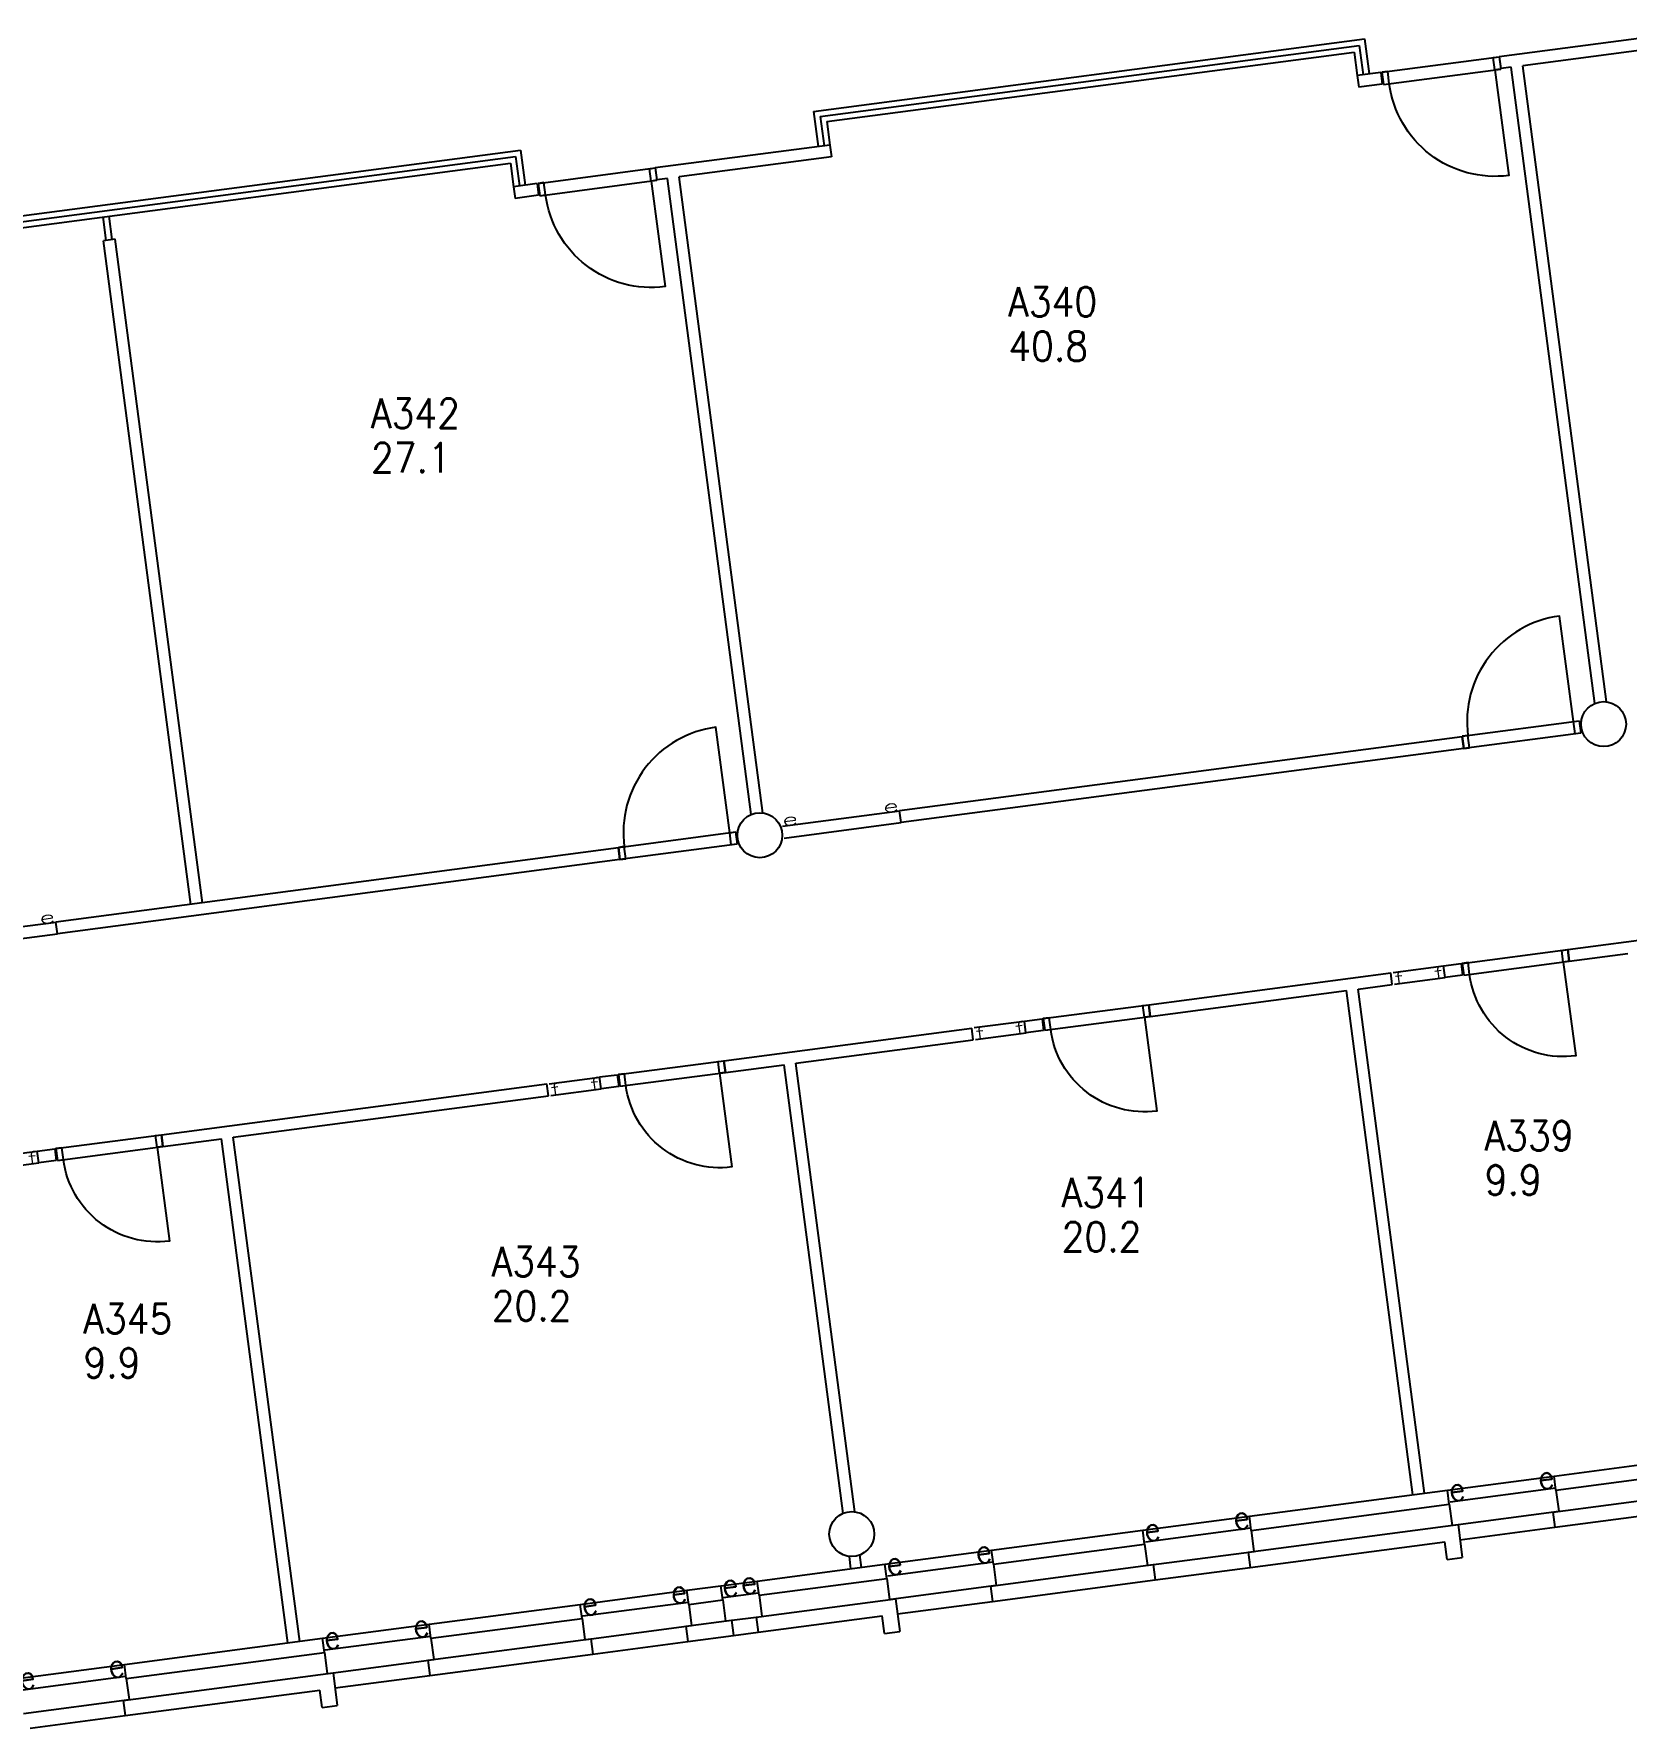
# Model space of a CAD drawing. Extents: x 9164 to 122974, y 9874 to 72490.
# Drawn here: x 27545 to 41016, y 14537 to 28864 of the extents above; entities that cross this region are included whole.
import ezdxf
from ezdxf.enums import TextEntityAlignment as Align

# ---------------------------------------------------------------- set-up
doc = ezdxf.new("R2010")
doc.units = 0
doc.header["$LTSCALE"] = 100
doc.header["$MEASUREMENT"] = 0
for name, color, linetype in [('ART1100T0', 7, 'CONTINUOUS'), ('ART1100T3', 7, 'CONTINUOUS'), ('ART1100TB', 7, 'CONTINUOUS'), ('M06001', 7, 'CONTINUOUS'), ('M06041', 8, 'CONTINUOUS'), ('M06051', 3, 'CONTINUOUS')]:
    doc.layers.add(name, color=color, linetype=linetype)
doc.styles.get("Standard").update_dxf_attribs({"font": 'simplex.shx'})

# ---------------------------------------------------------------- blocks, each defined once
blk = doc.blocks.new('AIOA_IKK-C')
at = {"layer": 'M06041', "linetype": 'ByBlock'}
for p, q in [((0, 0), (1000, 0)), ((0, -100), (1000, -100))]:
    blk.add_line(p, q, dxfattribs=at)
at = {"layer": 'M06041', "flags": 8}
blk.add_attdef('E', (0, 0), '', height=100, dxfattribs=at)
blk.add_attdef('E', text='', height=100, dxfattribs=at).set_placement((500, 0), align=Align.CENTER)
blk.add_attdef('E', text='', height=100, dxfattribs=at).set_placement((1000, 0), align=Align.RIGHT)
at = {"layer": 'M06051', "width": 0.9, "flags": 8}
for p in [(50, 0), (950, 0)]:
    blk.add_attdef('SARANA', text='', height=50, dxfattribs=at).set_placement(p, align=Align.MIDDLE)
at = {"layer": 'M06051', "width": 0.9}
for tag, p, flags in [('IKKKDI', (50, -700), 8), ('IKKNRO', (50, -850), 8), ('IKKYLE', (50, -1000), 9)]:
    blk.add_attdef(tag, p, '', height=125, dxfattribs=dict(at, flags=flags))
blk = doc.blocks.new('AIOA_IKK-B')
at = {"layer": 'M06041', "linetype": 'ByBlock'}
for p, q in [((0, 100), (1000, 100)), ((0, 0), (1000, 0))]:
    blk.add_line(p, q, dxfattribs=at)
at = {"layer": 'M06041', "flags": 8}
blk.add_attdef('F', (0, 0), '', height=100, dxfattribs=at)
blk.add_attdef('F', text='', height=100, dxfattribs=at).set_placement((500, 0), align=Align.CENTER)
blk.add_attdef('F', text='', height=100, dxfattribs=at).set_placement((1000, 0), align=Align.RIGHT)
at = {"layer": 'M06051', "width": 0.9}
for tag, p, flags in [('IKKYLE', (50, 875), 9), ('IKKNRO', (50, 725), 8), ('IKKKDI', (50, 575), 8)]:
    blk.add_attdef(tag, p, '', height=125, dxfattribs=dict(at, flags=flags))
at = {"layer": 'M06051', "width": 0.9, "flags": 8}
for p in [(50, 0), (950, 0)]:
    blk.add_attdef('SARANA', text='', height=50, dxfattribs=at).set_placement(p, align=Align.MIDDLE)
blk = doc.blocks.new('AIOA_HUONE')
at = {"layer": 'ART1100T0', "width": 0.9}
blk.add_attdef('HNENUM', (56, 73), '', height=250, dxfattribs=at)
at = {"layer": 'ART1100T3', "width": 0.9}
blk.add_attdef('HNEALA', (56, -302), '', height=250, dxfattribs=at)

msp = doc.modelspace()

# ---------------------------------------------------------------- linework, layer by layer
at = {"layer": 'M06001'}
for p, q in [((41419, 28864), (39941, 28670)), ((39941, 28670), (39955, 28570)), ((41432, 28765), (40143, 28595)), ((38940, 28538), (38742, 28512)), ((38742, 28512), (38755, 28413)), ((38940, 28538), (38953, 28439)), ((40044, 28582), (39955, 28570)), ((40752, 23202), (40044, 28582)), ((40851, 23215), (40143, 28595)), ((40232, 28607), (40232, 28607)), ((38953, 28439), (38755, 28413)), ((34280, 27924), (32803, 27730)), ((34293, 27825), (33004, 27655)), ((34280, 27924), (34293, 27825)), ((32803, 27730), (32816, 27631)), ((33713, 22275), (33004, 27655)), ((31802, 27598), (31603, 27572)), ((31603, 27572), (31616, 27473)), ((31802, 27598), (31815, 27499)), ((32905, 27642), (32816, 27631)), ((33614, 22262), (32905, 27642)), ((31815, 27499), (31616, 27473)), ((28233, 27128), (28133, 27115)), ((28872, 21503), (28133, 27115)), ((28971, 21517), (28233, 27128)), ((39629, 22920), (34870, 22293)), ((39642, 22821), (34883, 22194)), ((39642, 22821), (39629, 22920)), ((34883, 22194), (34870, 22293)), ((32491, 21980), (27732, 21353)), ((32504, 21881), (32491, 21980)), ((32504, 21881), (27745, 21254)), ((40522, 21121), (43779, 21550)), ((27745, 21254), (27732, 21353)), ((27745, 21254), (27732, 21353)), ((40535, 21022), (40522, 21121)), ((40535, 21022), (41031, 21087)), ((36977, 20654), (39025, 20924)), ((39038, 20825), (39025, 20924)), ((38750, 20787), (39038, 20825)), ((39311, 16523), (38750, 20787)), ((36990, 20555), (36977, 20654)), ((36990, 20555), (38651, 20774)), ((39212, 16510), (38651, 20774)), ((33383, 20181), (35480, 20457)), ((33991, 20160), (35493, 20358)), ((35493, 20358), (35480, 20457)), ((33396, 20082), (33383, 20181)), ((33396, 20082), (33892, 20147)), ((34392, 16353), (33892, 20147)), ((34491, 16366), (33991, 20160)), ((28624, 19554), (31886, 19984)), ((31899, 19885), (31886, 19984)), ((29232, 19534), (31899, 19885)), ((28637, 19455), (28624, 19554)), ((28637, 19455), (29133, 19521)), ((29694, 15257), (29133, 19521)), ((29794, 15270), (29232, 19534)), ((40407, 16668), (41686, 16836)), ((40423, 16549), (40407, 16668)), ((40423, 16549), (41702, 16717)), ((37829, 16328), (39505, 16549)), ((39520, 16430), (39505, 16549)), ((40397, 16364), (41775, 16545)), ((40423, 16549), (40446, 16370)), ((37845, 16209), (39520, 16430)), ((39520, 16430), (39544, 16251)), ((40397, 16364), (40414, 16235)), ((40414, 16235), (41792, 16416)), ((35648, 16041), (36927, 16210)), ((36943, 16091), (36927, 16210)), ((37819, 16024), (39594, 16258)), ((37845, 16209), (37829, 16328)), ((37845, 16209), (37868, 16031)), ((39594, 16258), (39630, 15980)), ((35664, 15922), (36943, 16091)), ((36943, 16091), (36966, 15912)), ((37836, 15895), (39482, 16112)), ((39501, 15963), (39482, 16112)), ((33665, 15780), (34746, 15922)), ((34458, 15885), (34445, 15989)), ((34548, 15896), (34534, 16001)), ((34762, 15803), (34746, 15922)), ((35638, 15737), (37016, 15919)), ((35664, 15922), (35648, 16041)), ((35664, 15922), (35687, 15744)), ((37016, 15919), (37033, 15790)), ((37819, 16024), (37836, 15895)), ((39501, 15963), (39630, 15980)), ((33681, 15661), (33665, 15780)), ((33681, 15661), (34762, 15803)), ((34762, 15803), (34785, 15625)), ((35655, 15608), (37033, 15790)), ((33070, 15702), (33358, 15740)), ((33086, 15583), (33070, 15702)), ((33086, 15583), (33374, 15621)), ((33374, 15621), (33358, 15740)), ((33374, 15621), (33397, 15442)), ((33655, 15476), (34835, 15631)), ((33681, 15661), (33704, 15483)), ((34835, 15631), (34871, 15354)), ((35638, 15737), (35655, 15608)), ((30889, 15415), (32168, 15583)), ((32184, 15464), (32168, 15583)), ((33086, 15583), (33109, 15404)), ((33655, 15476), (33672, 15347)), ((33672, 15347), (34723, 15486)), ((34742, 15337), (34723, 15486)), ((30905, 15296), (30889, 15415)), ((30905, 15296), (32184, 15464)), ((32184, 15464), (32207, 15286)), ((33060, 15398), (33447, 15449)), ((33060, 15398), (33077, 15269)), ((33447, 15449), (33464, 15320)), ((34742, 15337), (34871, 15354)), ((28311, 15075), (29987, 15296)), ((30003, 15177), (29987, 15296)), ((30879, 15111), (32257, 15292)), ((30905, 15296), (30928, 15117)), ((32257, 15292), (32274, 15163)), ((33077, 15269), (33464, 15320)), ((28327, 14956), (28311, 15075)), ((28327, 14956), (30003, 15177)), ((30003, 15177), (30026, 14998)), ((30879, 15111), (30896, 14982)), ((30896, 14982), (32274, 15163)), ((28301, 14771), (30076, 15005)), ((28327, 14956), (28351, 14778)), ((30076, 15005), (30112, 14727)), ((28301, 14771), (28318, 14642)), ((28318, 14642), (29964, 14859)), ((29983, 14710), (29964, 14859)), ((29983, 14710), (30112, 14727))]:
    msp.add_line(p, q, dxfattribs=at)
for centre in [(40826, 23027), (33687, 22087), (34465, 16178)]:
    msp.add_circle(centre, 190, dxfattribs=at)
at = {"layer": 'M06041'}
for p, q in [((34142, 28209), (38802, 28822)), ((38802, 28822), (38841, 28525)), ((34198, 28166), (38759, 28766)), ((34254, 28123), (38716, 28710)), ((38716, 28710), (38742, 28512)), ((38759, 28766), (38791, 28518)), ((34142, 28209), (34181, 27911)), ((34198, 28166), (34231, 27918)), ((34254, 28123), (34280, 27924)), ((25566, 27080), (31663, 27882)), ((25573, 27030), (31620, 27826)), ((31620, 27826), (31653, 27578)), ((31663, 27882), (31703, 27585)), ((25579, 26980), (31577, 27770)), ((31577, 27770), (31603, 27572)), ((28158, 27118), (28132, 27317)), ((28208, 27125), (28182, 27323)), ((39505, 16549), (40407, 16668)), ((36927, 16210), (37829, 16328)), ((39610, 16129), (40414, 16235)), ((34746, 15922), (35648, 16041)), ((33358, 15740), (33665, 15780)), ((37033, 15790), (37836, 15895)), ((32168, 15583), (33070, 15702)), ((34852, 15503), (35655, 15608)), ((29987, 15296), (30889, 15415)), ((33464, 15320), (33672, 15347)), ((32274, 15163), (33077, 15269)), ((27409, 14957), (28311, 15075)), ((30093, 14876), (30896, 14982)), ((27515, 14537), (28318, 14642))]:
    msp.add_line(p, q, dxfattribs=at)
at = {"layer": 'M06051', "linetype": 'ByBlock'}
for p, q in [((38950, 28539), (39941, 28670)), ((39892, 28663), (39941, 28670)), ((39906, 28559), (39892, 28663)), ((39941, 28670), (39955, 28566)), ((39000, 28546), (38950, 28539)), ((38950, 28539), (38964, 28435)), ((38964, 28435), (39955, 28566)), ((39013, 28442), (39000, 28546)), ((39955, 28566), (39906, 28559)), ((38964, 28435), (39013, 28442)), ((31812, 27599), (32803, 27730)), ((32753, 27723), (32803, 27730)), ((32767, 27619), (32753, 27723)), ((32803, 27730), (32817, 27626)), ((31861, 27606), (31812, 27599)), ((31812, 27599), (31825, 27495)), ((31825, 27495), (32817, 27626)), ((31875, 27502), (31861, 27606)), ((32817, 27626), (32767, 27619)), ((31825, 27495), (31875, 27502)), ((39629, 22925), (40620, 23055)), ((39678, 22931), (39629, 22925)), ((39629, 22925), (39642, 22821)), ((40634, 22951), (39642, 22821)), ((39692, 22827), (39678, 22931)), ((40571, 23049), (40620, 23055)), ((40584, 22945), (40571, 23049)), ((40634, 22951), (40584, 22945)), ((40620, 23055), (40634, 22951)), ((39642, 22821), (39692, 22827)), ((32490, 21985), (33482, 22115)), ((33432, 22109), (33482, 22115)), ((33446, 22005), (33432, 22109)), ((33482, 22115), (33495, 22011)), ((32540, 21991), (32490, 21985)), ((32490, 21985), (32504, 21881)), ((33495, 22011), (32504, 21881)), ((32554, 21887), (32540, 21991)), ((33495, 22011), (33446, 22005)), ((32504, 21881), (32554, 21887)), ((39629, 21003), (40522, 21121)), ((39643, 20904), (40535, 21022)), ((36085, 20537), (36977, 20654)), ((36098, 20438), (36990, 20555)), ((32491, 20064), (33383, 20181)), ((32504, 19964), (33396, 20082)), ((27732, 19437), (28624, 19554)), ((27745, 19338), (28637, 19455))]:
    msp.add_line(p, q, dxfattribs=at)
at = {"layer": 'M06051'}
for p, q in [((39471, 20982), (39620, 21002)), ((39484, 20883), (39471, 20982)), ((39620, 21002), (39633, 20903)), ((39633, 20903), (39484, 20883)), ((35926, 20516), (36075, 20535)), ((35939, 20417), (35926, 20516)), ((36075, 20535), (36088, 20436)), ((36088, 20436), (35939, 20417)), ((32332, 20043), (32481, 20062)), ((32481, 20062), (32494, 19963)), ((32345, 19943), (32332, 20043)), ((32494, 19963), (32345, 19943)), ((27573, 19416), (27722, 19436)), ((27587, 19317), (27573, 19416)), ((27722, 19436), (27735, 19337)), ((27735, 19337), (27587, 19317))]:
    msp.add_line(p, q, dxfattribs=at)
at = {"layer": 'M06051', "linetype": 'ByBlock'}
for points in [[(39906, 28559), (40023, 27667, -0.414214), (39013, 28442, -0.671351)], [(32767, 27619), (32885, 26727, -0.414214), (31875, 27502, -0.671351)], [(40571, 23049), (40453, 23941, 0.414214), (39678, 22931, 0.671351)], [(33432, 22109), (33315, 23001, 0.414214), (32540, 21991, 0.671351)], [(40485, 21015), (40590, 20222, -0.414214), (39692, 20911, -0.671351)], [(36941, 20548), (37045, 19755, -0.414214), (36148, 20444, -0.671351)], [(33347, 20075), (33451, 19282, -0.414214), (32554, 19971, -0.671351)], [(28588, 19449), (28692, 18656, -0.414214), (27795, 19344, -0.671351)]]:
    msp.add_lwpolyline(points, format="xyb", dxfattribs=at)
for points in [[(40535, 21022), (40485, 21015), (40472, 21114), (40522, 21121)], [(39643, 20904), (39692, 20911), (39679, 21010), (39629, 21003)], [(36990, 20555), (36941, 20548), (36928, 20648), (36977, 20654)], [(36098, 20438), (36148, 20444), (36135, 20543), (36085, 20537)], [(32504, 19964), (32554, 19971), (32541, 20070), (32491, 20064)], [(33396, 20082), (33347, 20075), (33334, 20174), (33383, 20181)], [(28637, 19455), (28588, 19449), (28575, 19548), (28624, 19554)], [(27745, 19338), (27795, 19344), (27782, 19444), (27732, 19437)]]:
    msp.add_lwpolyline(points, close=True, dxfattribs=at)

# ---------------------------------------------------------------- block references
at = {"layer": 'ART1100TB'}
for p, values in [((35733, 26400), {'HNENUM': 'A340', 'HNEALA': '40.8'}), ((30342, 25457), {'HNENUM': 'A342', 'HNEALA': '27.1'}), ((39764, 19348), {'HNENUM': 'A339', 'HNEALA': '9.9'}), ((36185, 18868), {'HNENUM': 'A341', 'HNEALA': '20.2'}), ((31363, 18284), {'HNENUM': 'A343', 'HNEALA': '20.2'}), ((27909, 17802), {'HNENUM': 'A345', 'HNEALA': '9.9'})]:
    msp.add_blockref('AIOA_HUONE', p, dxfattribs=at).add_auto_attribs(values)
at = {"layer": 'M06041'}
ref = msp.add_blockref('AIOA_IKK-C', (33879, 22163), dxfattribs=dict(at, rotation=7.499999999999999))
ref.add_attrib('E', 'e', dxfattribs={"height": 100, "rotation": 7.5, "width": 1.8, "flags": 2}).set_placement((34870, 22293), align=Align.RIGHT)
ref.add_attrib('E', 'e', (33879, 22163), dxfattribs={"height": 100, "rotation": 7.5, "width": 1.8, "flags": 2})
ref.add_attrib('E', 'e', dxfattribs={"height": 0.18, "rotation": 7.5, "width": 2.7, "flags": 2}).set_placement((34870, 22293), align=Align.CENTER)
ref = msp.add_blockref('AIOA_IKK-C', (26741, 21223), dxfattribs=dict(at, rotation=7.499999999999999))
ref.add_attrib('E', 'e', dxfattribs={"height": 100, "rotation": 7.5, "width": 1.8, "flags": 2}).set_placement((27732, 21353), align=Align.RIGHT)
ref.add_attrib('E', 'e', (26741, 21223), dxfattribs={"height": 100, "rotation": 7.5, "width": 1.8, "flags": 2})
ref.add_attrib('E', 'e', dxfattribs={"height": 0.18, "rotation": 7.5, "width": 2.7, "flags": 2}).set_placement((27732, 21353), align=Align.CENTER)
ref = msp.add_blockref('AIOA_IKK-B', (39058, 20827), dxfattribs=dict(at, xscale=0.43, zscale=0.43, rotation=7.499999999999999))
ref.add_attrib('F', 'f', dxfattribs={"height": 100, "rotation": 7.5, "width": 1.8, "flags": 2}).set_placement((39484, 20883), align=Align.RIGHT)
ref.add_attrib('F', 'f', (39058, 20827), dxfattribs={"height": 100, "rotation": 7.5, "width": 1.8, "flags": 2})
ref.add_attrib('F', 'f', dxfattribs={"height": 0.18, "rotation": 7.5, "width": 2.7, "flags": 2}).set_placement((39484, 20883), align=Align.CENTER)
ref = msp.add_blockref('AIOA_IKK-B', (35513, 20361), dxfattribs=dict(at, xscale=0.43, zscale=0.43, rotation=7.499999999999999))
ref.add_attrib('F', 'f', dxfattribs={"height": 100, "rotation": 7.5, "width": 1.8, "flags": 2}).set_placement((35939, 20417), align=Align.RIGHT)
ref.add_attrib('F', 'f', (35513, 20361), dxfattribs={"height": 100, "rotation": 7.5, "width": 1.8, "flags": 2})
ref.add_attrib('F', 'f', dxfattribs={"height": 0.18, "rotation": 7.5, "width": 2.7, "flags": 2}).set_placement((35939, 20417), align=Align.CENTER)
ref = msp.add_blockref('AIOA_IKK-B', (31919, 19887), dxfattribs=dict(at, xscale=0.43, zscale=0.43, rotation=7.499999999999999))
ref.add_attrib('F', 'f', dxfattribs={"height": 100, "rotation": 7.5, "width": 1.8, "flags": 2}).set_placement((32345, 19943), align=Align.RIGHT)
ref.add_attrib('F', 'f', (31919, 19887), dxfattribs={"height": 100, "rotation": 7.5, "width": 1.8, "flags": 2})
ref.add_attrib('F', 'f', dxfattribs={"height": 0.18, "rotation": 7.5, "width": 2.7, "flags": 2}).set_placement((32345, 19943), align=Align.CENTER)
ref = msp.add_blockref('AIOA_IKK-B', (27160, 19261), dxfattribs=dict(at, xscale=0.43, zscale=0.43, rotation=7.499999999999999))
ref.add_attrib('F', 'f', dxfattribs={"height": 100, "rotation": 7.5, "width": 1.8, "flags": 2}).set_placement((27587, 19317), align=Align.RIGHT)
ref.add_attrib('F', 'f', (27160, 19261), dxfattribs={"height": 100, "rotation": 7.5, "width": 1.8, "flags": 2})
ref.add_attrib('F', 'f', dxfattribs={"height": 0.18, "rotation": 7.5, "width": 2.7, "flags": 2}).set_placement((27587, 19317), align=Align.CENTER)
ref = msp.add_blockref('AIOA_IKK-C', (39528, 16451), dxfattribs=dict(at, xscale=0.9, yscale=2, zscale=0.9, rotation=7.500000000000006))
ref.add_attrib('E', 'e', dxfattribs={"height": 200, "rotation": 7.5, "width": 0.9, "flags": 2}).set_placement((40420, 16569), align=Align.RIGHT)
ref.add_attrib('E', 'e', (39528, 16451), dxfattribs={"height": 200, "rotation": 7.5, "width": 0.9, "flags": 2})
ref.add_attrib('E', 'e', dxfattribs={"height": 0.18, "rotation": 7.5, "width": 1.35, "flags": 2}).set_placement((40420, 16569), align=Align.CENTER)
ref = msp.add_blockref('AIOA_IKK-C', (36950, 16112), dxfattribs=dict(at, xscale=0.9, yscale=2, zscale=0.9, rotation=7.500000000000006))
ref.add_attrib('E', 'e', dxfattribs={"height": 200, "rotation": 7.5, "width": 0.9, "flags": 2}).set_placement((37842, 16229), align=Align.RIGHT)
ref.add_attrib('E', 'e', (36950, 16112), dxfattribs={"height": 200, "rotation": 7.5, "width": 0.9, "flags": 2})
ref.add_attrib('E', 'e', dxfattribs={"height": 0.18, "rotation": 7.5, "width": 1.35, "flags": 2}).set_placement((37842, 16229), align=Align.CENTER)
ref = msp.add_blockref('AIOA_IKK-C', (34769, 15825), dxfattribs=dict(at, xscale=0.9, yscale=2, zscale=0.9, rotation=7.500000000000006))
ref.add_attrib('E', 'e', dxfattribs={"height": 200, "rotation": 7.5, "width": 0.9, "flags": 2}).set_placement((35661, 15942), align=Align.RIGHT)
ref.add_attrib('E', 'e', (34769, 15825), dxfattribs={"height": 200, "rotation": 7.5, "width": 0.9, "flags": 2})
ref.add_attrib('E', 'e', dxfattribs={"height": 0.18, "rotation": 7.5, "width": 1.35, "flags": 2}).set_placement((35661, 15942), align=Align.CENTER)
ref = msp.add_blockref('AIOA_IKK-C', (33378, 15641), dxfattribs=dict(at, xscale=0.3, yscale=2, zscale=0.3, rotation=7.500000000000006))
ref.add_attrib('E', 'e', dxfattribs={"height": 200, "rotation": 7.5, "width": 0.9, "flags": 2}).set_placement((33675, 15681), align=Align.RIGHT)
ref.add_attrib('E', 'e', (33378, 15641), dxfattribs={"height": 200, "rotation": 7.5, "width": 0.9, "flags": 2})
ref.add_attrib('E', 'e', dxfattribs={"height": 0.18, "rotation": 7.5, "width": 1.35, "flags": 2}).set_placement((33675, 15681), align=Align.CENTER)
ref = msp.add_blockref('AIOA_IKK-C', (32191, 15485), dxfattribs=dict(at, xscale=0.9, yscale=2, zscale=0.9, rotation=7.500000000000006))
ref.add_attrib('E', 'e', dxfattribs={"height": 200, "rotation": 7.5, "width": 0.9, "flags": 2}).set_placement((33083, 15603), align=Align.RIGHT)
ref.add_attrib('E', 'e', (32191, 15485), dxfattribs={"height": 200, "rotation": 7.5, "width": 0.9, "flags": 2})
ref.add_attrib('E', 'e', dxfattribs={"height": 0.18, "rotation": 7.5, "width": 1.35, "flags": 2}).set_placement((33083, 15603), align=Align.CENTER)
ref = msp.add_blockref('AIOA_IKK-C', (30010, 15198), dxfattribs=dict(at, xscale=0.9, yscale=2, zscale=0.9, rotation=7.500000000000006))
ref.add_attrib('E', 'e', dxfattribs={"height": 200, "rotation": 7.5, "width": 0.9, "flags": 2}).set_placement((30902, 15316), align=Align.RIGHT)
ref.add_attrib('E', 'e', (30010, 15198), dxfattribs={"height": 200, "rotation": 7.5, "width": 0.9, "flags": 2})
ref.add_attrib('E', 'e', dxfattribs={"height": 0.18, "rotation": 7.5, "width": 1.35, "flags": 2}).set_placement((30902, 15316), align=Align.CENTER)
ref = msp.add_blockref('AIOA_IKK-C', (27432, 14859), dxfattribs=dict(at, xscale=0.9, yscale=2, zscale=0.9, rotation=7.500000000000006))
ref.add_attrib('E', 'e', dxfattribs={"height": 200, "rotation": 7.5, "width": 0.9, "flags": 2}).set_placement((28324, 14976), align=Align.RIGHT)
ref.add_attrib('E', 'e', (27432, 14859), dxfattribs={"height": 200, "rotation": 7.5, "width": 0.9, "flags": 2})
ref.add_attrib('E', 'e', dxfattribs={"height": 0.18, "rotation": 7.5, "width": 1.35, "flags": 2}).set_placement((28324, 14976), align=Align.CENTER)

doc.saveas('drawing.dxf')
